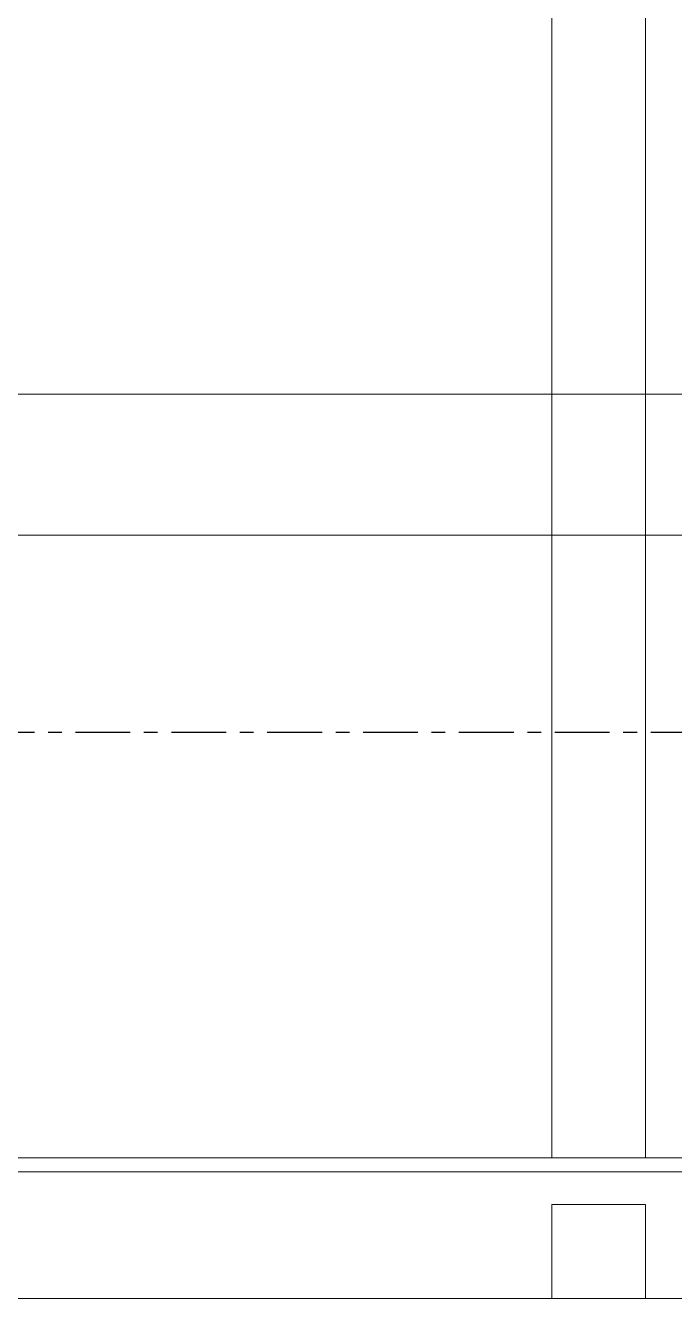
# Model space of a CAD drawing. Header units: millimetres. Extents: x 3774 to 718460, y -768339 to 192544.
# Drawn here: x 377916 to 379989, y -729649 to -725581 of the extents above; entities that cross this region are included whole.
import ezdxf
from ezdxf.enums import TextEntityAlignment as Align

# ---------------------------------------------------------------- set-up
doc = ezdxf.new("R2010")
doc.units = ezdxf.units.MM
doc.linetypes.add('TA_GL_000.70000', pattern=[1.925, 0.7, -0.175, 0.175, -0.175, 0.7])
doc.linetypes.add('XKITLINE00', pattern=[0])
doc.layers.add('000 - 0_SYM_DWG_GRID-BUBBLE_MAIN_COLOR_1', color=7, linetype='Continuous')
doc.layers.add('000 - 0_SYM_DWG_GRIDLINE_MAIN_COLOR_251', color=7, linetype='Continuous')
doc.layers.add('Part', color=7, linetype='Continuous', lineweight=0)
doc.styles.add('ARIAL', font='arial.ttf')
doc.styles.add('TA', font='', dxfattribs={"height": 4.5})
doc.styles.get('TA').set_extended_font_data('Cordia New')

# ---------------------------------------------------------------- blocks, each defined once
blk = doc.blocks.new('*U5760')
at = {"layer": '000 - 0_SYM_DWG_GRIDLINE_MAIN_COLOR_251', "color": 7, "linetype": 'ByBlock', "ltscale": 5}
blk.add_line((2, 0), (-731.22, 0), dxfattribs=at)
at = {"color": 7, "style": 'TA', "flags": 1}
blk.add_attdef('LOCATION', (6, -6), '', height=4.5, rotation=270, dxfattribs=at)
at = {"layer": '000 - 0_SYM_DWG_GRID-BUBBLE_MAIN_COLOR_1', "color": 7, "style": 'ARIAL'}
blk.add_attdef('GRID-HEAD', text='', height=4, rotation=270, dxfattribs=at).set_placement((20, 0), align=Align.MIDDLE_CENTER)
blk = doc.blocks.new('W-1-PP19-SE-ENT3_20260407-084520_PP19_ENT3_MAIN_DIMS_PL')
at = {"layer": '000 - 0_SYM_DWG_GRIDLINE_MAIN_COLOR_251', "color": 7, "linetype": 'TA_GL_000.70000', "xscale": 50.00000000000001, "yscale": 50.00000000000001, "zscale": 50.00000000000001, "rotation": 180}
blk.add_blockref('*U5760', (-8840, -2517), dxfattribs=at)
blk = doc.blocks.new('*A592941')
at = {"layer": 'Part', "color": 7, "linetype": 'XKITLINE00', "lineweight": 0}
for p, q in [((2015.08, -124.016027), (2012.68, -124.016027)), ((2012.68, -124.016027), (2012.68, -126.416027)), ((2015.08, -126.416027), (2015.08, -124.016027)), ((2012.68, -126.416027), (2015.08, -126.416027))]:
    blk.add_line(p, q, dxfattribs=at)
blk = doc.blocks.new('*A642946')
at = {"layer": 'Part', "color": 7, "linetype": 'XKITLINE00', "lineweight": 0}
for p, q in [((2015.08, -103.296028), (2012.68, -103.296028)), ((2012.68, -103.296028), (2012.68, -106.896028)), ((2015.08, -106.896028), (2015.08, -103.296028)), ((2012.68, -106.896028), (2015.08, -106.896028))]:
    blk.add_line(p, q, dxfattribs=at)
blk = doc.blocks.new('*A672949')
at = {"layer": 'Part', "color": 7, "linetype": 'XKITLINE00', "lineweight": 0}
for p, q in [((2012.680023, -122.816052), (2012.680003, -69.535522)), ((2015.080023, -122.816051), (2015.080003, -70.921721)), ((2012.680023, -122.816052), (2015.080023, -122.816051))]:
    blk.add_line(p, q, dxfattribs=at)
blk = doc.blocks.new('*A822964')
at = {"layer": 'Part', "color": 7, "linetype": 'XKITLINE00', "lineweight": 0}
for p, q in [((1852.47992, -103.296028), (2025.648, -103.296028)), ((1852.47992, -106.896028), (2025.648, -106.896028))]:
    blk.add_line(p, q, dxfattribs=at)
blk = doc.blocks.new('*A842966')
at = {"layer": 'Part', "color": 7, "linetype": 'XKITLINE00', "lineweight": 0}
for p, q in [((1892.679962, -122.816), (2029.847926, -122.816)), ((1991.08, -126.416), (2012.68, -126.416)), ((2015.08, -126.416), (2027.448, -126.416))]:
    blk.add_line(p, q, dxfattribs=at)
blk = doc.blocks.new('*A852967')
at = {"layer": 'Part', "color": 7, "linetype": 'XKITLINE00', "lineweight": 0}
blk.add_line((1895.080021, -123.176052), (2025.647963, -123.176023), dxfattribs=at)
blk = doc.blocks.new('W-1-PP19-SE-ENT3_20260407-084553_PP19_ENT3_LOPL')
at = {"color": 7, "lineweight": 0, "xscale": 125, "yscale": 125, "zscale": 125}
for name in ['*A852967', '*A672949', '*A822964', '*A642946', '*A842966', '*A592941']:
    blk.add_blockref(name, (-226235, 11475), dxfattribs=at)

msp = doc.modelspace()

# ---------------------------------------------------------------- block references
at = {"color": 7}
msp.add_blockref('W-1-PP19-SE-ENT3_20260407-084520_PP19_ENT3_MAIN_DIMS_PL', (354246.645, -725322.382), dxfattribs=at)

# ---------------------------------------------------------------- next in the draw order: block references
msp.add_blockref('W-1-PP19-SE-ENT3_20260407-084553_PP19_ENT3_LOPL', (354246.645, -725322.382), dxfattribs=at)

doc.saveas('drawing.dxf')
